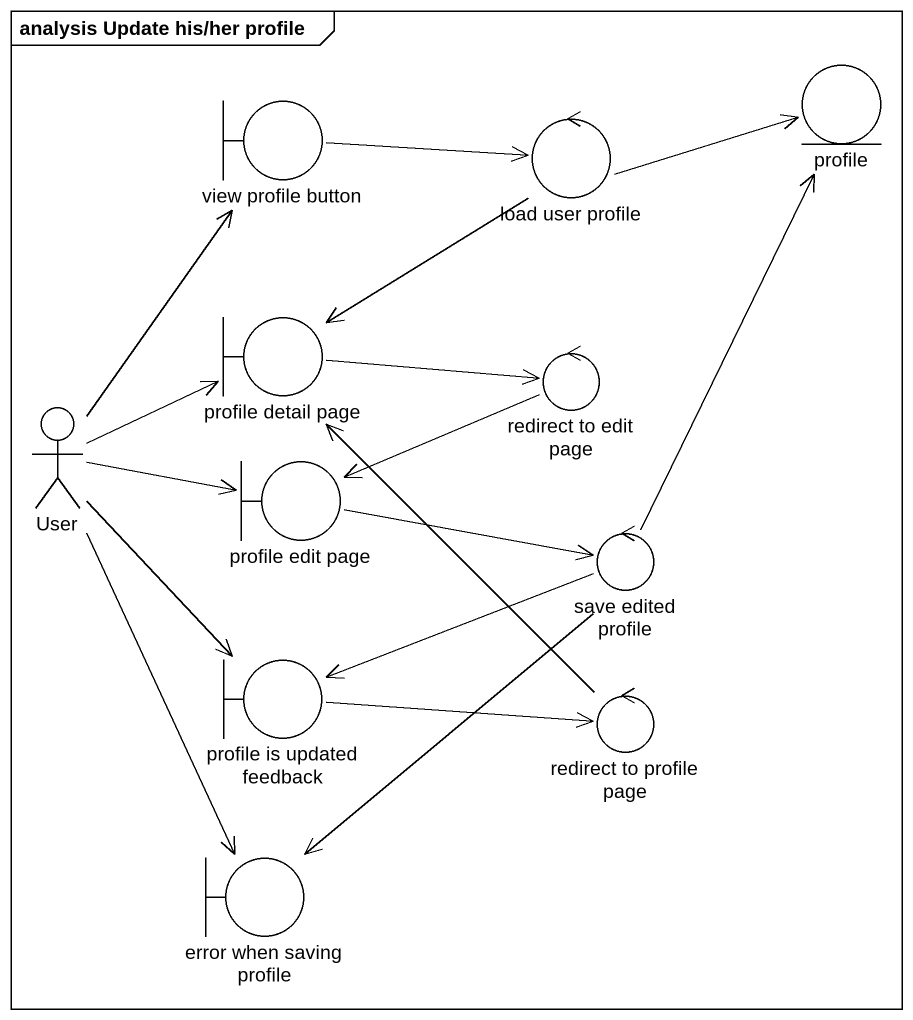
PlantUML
@startuml
mainframe analysis Update his/her profile
entity profile
boundary "view profile button" as view_profile_button
control "load user profile" as load_user_profile
boundary "profile detail page" as profile_detail_page
control "redirect to edit page" as redirect_to_edit_page
actor User
boundary "profile edit page" as profile_edit_page
control "save edited profile" as save_edited_profile
boundary "profile is updated feedback" as profile_is_updated_feedback
control "redirect to profile page" as redirect_to_profile_page
boundary "error when saving profile" as error_when_saving_profile
view_profile_button -right-> load_user_profile
load_user_profile -right-> profile
load_user_profile --> profile_detail_page
profile_detail_page -right-> redirect_to_edit_page
redirect_to_edit_page -left-> profile_edit_page
User -up-> view_profile_button
User -right-> profile_detail_page
User -right-> profile_edit_page
User --> profile_is_updated_feedback
User --> error_when_saving_profile
profile_edit_page -right-> save_edited_profile
save_edited_profile -up-> profile
save_edited_profile -left-> profile_is_updated_feedback
save_edited_profile --> error_when_saving_profile
profile_is_updated_feedback -right-> redirect_to_profile_page
redirect_to_profile_page -up-> profile_detail_page
@enduml
